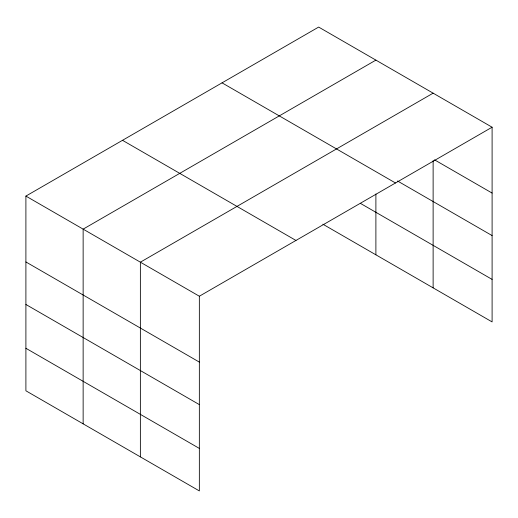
<?xml version="1.0" encoding="UTF-8"?>
<svg xmlns="http://www.w3.org/2000/svg" width="518" height="518" viewBox="0 0 518 518"><rect width="100%" height="100%" fill="white"/><g stroke="black" fill="none" stroke-linecap="round" stroke-linejoin="round"><path stroke-width="0.78" d="M433.126 160.632L433.126 287.866M322.844 224.19L492.1 321.911L492.1 127.208L318.654 27.072L25.9 196.089L25.9 390.792L199.346 490.928L199.346 296.225L25.9 196.089M375.893 60.114L83.139 229.137L83.139 423.841M433.126 93.162L140.372 262.179L140.372 456.882M199.346 296.225L492.1 127.208M434.518 159.829L492.1 193.072M397.533 180.989L492.1 235.586M222.047 82.848L395.493 182.983M360.534 203.438L492.1 279.396M122.507 140.313L295.953 240.449M25.9 261.953L199.346 362.095M25.9 304.474L199.346 404.61M25.9 348.277L199.346 448.413M375.893 193.985L375.893 254.817"/></g></svg>
